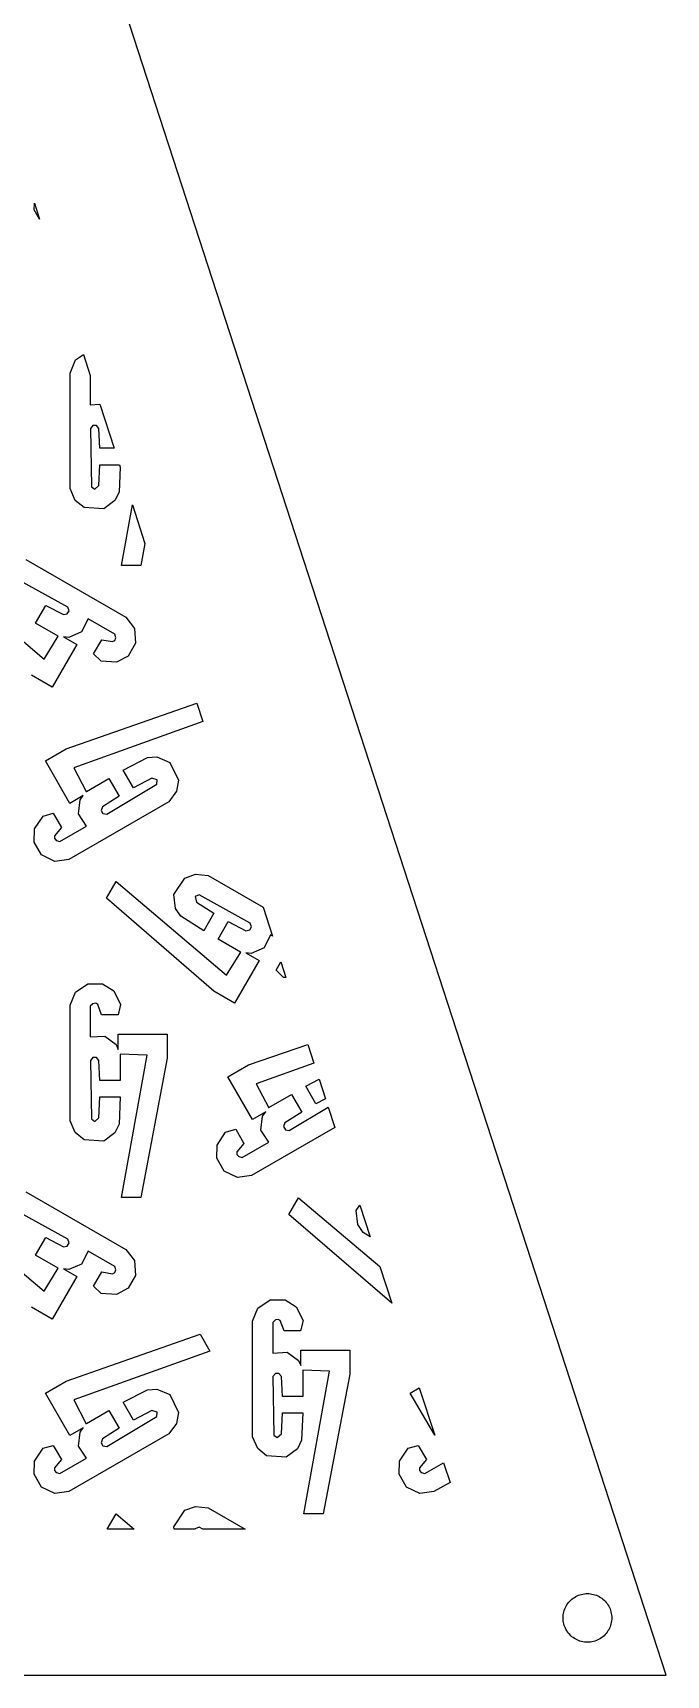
# Model space of a CAD drawing. Header units: metres. Extents: x -75 to 75, y 0 to 231.
# Drawn here: x 22.9 to 75, y 0 to 135 of the extents above; entities that cross this region are included whole.
import ezdxf

# ---------------------------------------------------------------- set-up
doc = ezdxf.new("R2010")
doc.units = ezdxf.units.M

msp = doc.modelspace()

# ---------------------------------------------------------------- linework, layer by layer
for p, q in [((75, 0), (0, 230.826)), ((23.0548, 120.441), (23.0736, 120.98)), ((23.498, 119.674), (23.0548, 120.441)), ((23.0736, 120.98), (23.498, 119.674)), ((26.0051, 107.027), (26.4377, 108.109)), ((26.4377, 108.109), (27.1101, 108.557)), ((27.1101, 108.557), (27.6682, 106.84)), ((26.0051, 97.534), (26.0051, 107.027)), ((27.6682, 106.84), (27.6682, 104.417)), ((27.6682, 104.417), (28.4406, 104.462)), ((28.4406, 104.462), (29.6156, 100.846)), ((27.876, 102.727), (27.6709, 102.481)), ((28.1703, 102.727), (27.876, 102.727)), ((28.3772, 102.478), (28.1703, 102.727)), ((27.6709, 102.481), (27.7528, 97.6791)), ((28.4523, 100.846), (28.3772, 102.478)), ((29.6156, 100.846), (28.4523, 100.846)), ((28.3772, 97.7853), (28.4523, 99.4914)), ((28.4523, 99.4914), (30.0557, 99.4914)), ((30.1225, 99.2861), (30.0339, 97.2466)), ((30.0557, 99.4914), (30.1225, 99.2861)), ((26.4354, 96.5659), (26.0051, 97.534)), ((27.7528, 97.6791), (28.0357, 97.4768)), ((28.0357, 97.4768), (28.3772, 97.7853)), ((30.0339, 97.2466), (29.6851, 96.5489)), ((27.149, 95.9712), (26.4354, 96.5659)), ((28.7709, 95.8632), (27.149, 95.9712)), ((29.6851, 96.5489), (28.7709, 95.8632)), ((30.2243, 91.2155), (31.1245, 96.2021)), ((31.1245, 96.2021), (32.1561, 93.0273)), ((32.1561, 93.0273), (31.8109, 91.2155)), ((14.7803, 91.2073), (23.8609, 83.5246)), ((22.3627, 91.7017), (30.5832, 86.9556)), ((31.8109, 91.2155), (30.2243, 91.2155)), ((25.8133, 87.7864), (21.6138, 90.1164)), ((23.167, 86.4726), (24.0065, 87.9269)), ((24.0065, 87.9269), (25.4572, 87.1753)), ((25.9241, 87.4857), (25.8133, 87.7864)), ((25.0241, 85.4042), (23.167, 86.4726)), ((25.4572, 87.1753), (25.7767, 87.2307)), ((25.7767, 87.2307), (25.9241, 87.4857)), ((27.4905, 86.8201), (26.9559, 85.7535)), ((29.6741, 85.5603), (27.4905, 86.8201)), ((30.5832, 86.9556), (31.3028, 86.04)), ((23.8609, 83.5246), (25.0369, 85.4024)), ((25.0369, 85.4024), (25.0241, 85.4042)), ((25.8943, 85.2998), (25.4503, 85.3525)), ((25.4503, 85.3525), (26.5508, 84.7176)), ((26.9559, 85.7535), (25.8943, 85.2998)), ((27.9341, 83.9362), (28.6066, 85.1016)), ((28.6066, 85.1016), (29.4946, 84.9533)), ((29.4946, 84.9533), (29.67, 85.0504)), ((29.67, 85.0504), (29.7519, 85.2701)), ((29.7519, 85.2701), (29.6741, 85.5603)), ((31.3028, 86.04), (31.3815, 84.8242)), ((26.5508, 84.7176), (24.5329, 81.223)), ((28.5553, 83.3356), (27.9341, 83.9362)), ((30.7695, 83.7645), (29.8196, 83.2591)), ((31.3815, 84.8242), (30.7695, 83.7645)), ((29.8196, 83.2591), (28.5553, 83.3356)), ((24.5329, 81.223), (22.8259, 82.2086)), ((25.6792, 76.1372), (36.4268, 79.8831)), ((36.4268, 79.8831), (36.9101, 78.3958)), ((36.9101, 78.3958), (26.3017, 74.5827)), ((23.9717, 75.1517), (25.6792, 76.1372)), ((25.9895, 71.6571), (23.9717, 75.1517)), ((26.3017, 74.5827), (27.3399, 72.6262)), ((30.3745, 74.3867), (32.3666, 75.4245)), ((31.2144, 72.9333), (30.3745, 74.3867)), ((32.3666, 75.4245), (33.1462, 75.4716)), ((33.1462, 75.4716), (34.1972, 75.0226)), ((34.1972, 75.0226), (34.9146, 73.5646)), ((27.3468, 72.6353), (29.2021, 73.7102)), ((29.0158, 70.7617), (33.1339, 73.2336)), ((29.2021, 73.7102), (30.0412, 72.2563)), ((32.7287, 73.7216), (31.2144, 72.9333)), ((33.1673, 73.5806), (32.7287, 73.7216)), ((33.1339, 73.2336), (33.1673, 73.5806)), ((34.9146, 73.5646), (34.7566, 72.6495)), ((34.1327, 71.7921), (25.9117, 67.0461)), ((27.0895, 72.2925), (25.9895, 71.6571)), ((26.6844, 70.7878), (26.8227, 71.9363)), ((26.8227, 71.9363), (27.0895, 72.2925)), ((27.3399, 72.6262), (27.3468, 72.6353)), ((30.0412, 72.2563), (28.6652, 71.3751)), ((34.7566, 72.6495), (34.1327, 71.7921)), ((23.0923, 69.5569), (23.7904, 70.6134)), ((23.7904, 70.6134), (24.6213, 70.851)), ((24.6213, 70.851), (25.2942, 69.6846)), ((27.3409, 69.7917), (26.6844, 70.7878)), ((28.6652, 71.3751), (28.553, 71.0712)), ((28.553, 71.0712), (28.7, 70.8162)), ((28.7, 70.8162), (29.0158, 70.7617)), ((23.0548, 68.4798), (23.0923, 69.5569)), ((24.7215, 68.9893), (24.7183, 68.7901)), ((25.2942, 69.6846), (24.7215, 68.9893)), ((25.1582, 68.5315), (27.3409, 69.7917)), ((23.6668, 67.42), (23.0548, 68.4798)), ((24.7183, 68.7901), (24.8671, 68.6093)), ((24.8671, 68.6093), (25.1582, 68.5315)), ((24.7595, 66.8799), (23.6668, 67.42)), ((25.9117, 67.0461), (24.7595, 66.8799)), ((28.987, 63.8531), (29.7803, 65.2264)), ((29.7803, 65.2264), (38.8609, 57.5438)), ((34.5323, 64.1626), (35.4364, 65.5125)), ((35.4364, 65.5125), (36.3075, 65.8325)), ((36.3075, 65.8325), (37.3627, 65.7208)), ((37.3627, 65.7208), (41.8749, 63.1157)), ((37.8259, 56.2277), (28.987, 63.8531)), ((34.6692, 63.026), (34.5323, 64.1626)), ((36.6138, 64.1356), (36.2961, 63.9914)), ((36.2961, 63.9914), (36.3931, 63.541)), ((36.3931, 63.541), (37.8333, 62.6231)), ((40.8133, 61.8056), (36.6138, 64.1356)), ((35.099, 62.3764), (34.6692, 63.026)), ((36.9942, 61.1702), (35.099, 62.3764)), ((37.8333, 62.6231), (36.9942, 61.1702)), ((41.8749, 63.1157), (42.6432, 60.7512)), ((38.167, 60.4918), (39.0065, 61.9461)), ((39.0065, 61.9461), (40.4572, 61.1945)), ((40.4572, 61.1945), (40.7767, 61.2498)), ((40.7767, 61.2498), (40.9241, 61.5048)), ((40.9241, 61.5048), (40.8133, 61.8056)), ((42.4905, 60.8392), (41.9559, 59.7726)), ((42.6432, 60.7512), (42.4905, 60.8392)), ((40.0241, 59.4234), (38.167, 60.4918)), ((38.8609, 57.5438), (40.0369, 59.4215)), ((40.0369, 59.4215), (40.0241, 59.4234)), ((41.9559, 59.7726), (40.8943, 59.319)), ((41.5508, 58.7367), (39.5329, 55.2422)), ((40.8943, 59.319), (40.4503, 59.3716)), ((40.4503, 59.3716), (41.5508, 58.7367)), ((42.9341, 57.9553), (43.3292, 58.64)), ((43.3292, 58.64), (43.7506, 57.3429)), ((26.4377, 56.1472), (27.4512, 56.8228)), ((27.4512, 56.8228), (28.6757, 56.8228)), ((28.6757, 56.8228), (29.5889, 56.252)), ((43.5553, 57.3547), (42.9341, 57.9553)), ((43.7506, 57.3429), (43.5553, 57.3547)), ((26.0051, 55.0655), (26.4377, 56.1472)), ((29.5889, 56.252), (30.1547, 55.119)), ((39.5329, 55.2422), (37.8259, 56.2277)), ((26.0051, 45.5724), (26.0051, 55.0655)), ((27.881, 55.1881), (27.6682, 54.9757)), ((27.6682, 54.9757), (27.6682, 52.4553)), ((28.1117, 55.2271), (27.881, 55.1881)), ((28.2829, 55.1241), (28.1117, 55.2271)), ((28.5988, 54.2809), (28.2829, 55.1241)), ((29.9455, 54.2809), (28.5988, 54.2809)), ((30.1547, 55.119), (29.9455, 54.2809)), ((29.9597, 51.4221), (29.9597, 52.6924)), ((29.9597, 52.6924), (33.9949, 52.6924)), ((33.9949, 52.6924), (33.9954, 50.7208)), ((27.6682, 52.4553), (28.8602, 52.5253)), ((28.8602, 52.5253), (29.7839, 51.8323)), ((29.7839, 51.8323), (29.9597, 51.4221)), ((40.6792, 50.1564), (45.5357, 51.849)), ((45.5357, 51.849), (46.0377, 50.3041)), ((27.876, 50.7657), (27.6709, 50.5194)), ((27.6709, 50.5194), (27.7528, 45.7175)), ((28.1703, 50.7657), (27.876, 50.7657)), ((28.3772, 50.5162), (28.1703, 50.7657)), ((28.4523, 48.8843), (28.3772, 50.5162)), ((32.3373, 50.9593), (30.1236, 51.0385)), ((30.1236, 51.0385), (30.1282, 51.028)), ((30.1282, 51.028), (30.1314, 48.8843)), ((30.2243, 39.2538), (32.3373, 50.9593)), ((33.9954, 50.7208), (31.8109, 39.2538)), ((38.9717, 49.1708), (40.6792, 50.1564)), ((46.0377, 50.3041), (41.3017, 48.6018)), ((30.1314, 48.8843), (28.4523, 48.8843)), ((40.9895, 45.6763), (38.9717, 49.1708)), ((41.3017, 48.6018), (42.3399, 46.6454)), ((45.3745, 48.4059), (46.4691, 48.9762)), ((46.4691, 48.9762), (46.9947, 47.3587)), ((28.3772, 45.8237), (28.4523, 47.5298)), ((28.4523, 47.5298), (30.1314, 47.5298)), ((30.1314, 47.5298), (30.0339, 45.2849)), ((42.3468, 46.6545), (44.2021, 47.7293)), ((44.2021, 47.7293), (45.0412, 46.2755)), ((46.2144, 46.9525), (45.3745, 48.4059)), ((46.9947, 47.3587), (46.2144, 46.9525)), ((42.0895, 46.3116), (40.9895, 45.6763)), ((41.6844, 44.807), (41.8227, 45.9555)), ((41.8227, 45.9555), (42.0895, 46.3116)), ((42.3399, 46.6454), (42.3468, 46.6545)), ((45.0412, 46.2755), (43.6652, 45.3943)), ((44.0158, 44.7809), (47.2094, 46.6979)), ((47.2094, 46.6979), (47.7557, 45.0164)), ((26.4354, 44.6042), (26.0051, 45.5724)), ((27.149, 44.0096), (26.4354, 44.6042)), ((27.7528, 45.7175), (28.0357, 45.5151)), ((28.0357, 45.5151), (28.3772, 45.8237)), ((29.6851, 44.5872), (28.7709, 43.9015)), ((30.0339, 45.2849), (29.6851, 44.5872)), ((38.0923, 43.576), (38.7904, 44.6326)), ((38.7904, 44.6326), (39.6213, 44.8701)), ((39.6213, 44.8701), (40.2942, 43.7038)), ((47.7557, 45.0164), (40.9117, 41.0652)), ((42.3409, 43.8109), (41.6844, 44.807)), ((43.6652, 45.3943), (43.553, 45.0903)), ((43.553, 45.0903), (43.7, 44.8354)), ((43.7, 44.8354), (44.0158, 44.7809)), ((28.7709, 43.9015), (27.149, 44.0096)), ((38.0548, 42.4989), (38.0923, 43.576)), ((40.2942, 43.7038), (39.7215, 43.0084)), ((40.1582, 42.5507), (42.3409, 43.8109)), ((38.6668, 41.4392), (38.0548, 42.4989)), ((39.7215, 43.0084), (39.7183, 42.8093)), ((39.7183, 42.8093), (39.8671, 42.6285)), ((39.8671, 42.6285), (40.1582, 42.5507)), ((39.7595, 40.899), (38.6668, 41.4392)), ((40.9117, 41.0652), (39.7595, 40.899)), ((14.7803, 39.2456), (23.8609, 31.563)), ((22.3627, 39.74), (30.5832, 34.9939)), ((31.8109, 39.2538), (30.2243, 39.2538)), ((43.987, 37.8723), (44.7803, 39.2456)), ((44.7803, 39.2456), (51.4697, 33.5861)), ((25.8133, 35.8247), (21.6138, 38.1548)), ((52.449, 30.5721), (43.987, 37.8723)), ((49.5323, 38.1818), (49.8314, 38.6283)), ((49.6692, 37.0451), (49.5323, 38.1818)), ((49.8314, 38.6283), (50.6762, 36.0282)), ((50.099, 36.3956), (49.6692, 37.0451)), ((23.167, 34.511), (24.0065, 35.9653)), ((24.0065, 35.9653), (25.4572, 35.2136)), ((25.4572, 35.2136), (25.7767, 35.269)), ((25.7767, 35.269), (25.9241, 35.524)), ((25.9241, 35.524), (25.8133, 35.8247)), ((50.6762, 36.0282), (50.099, 36.3956)), ((25.0241, 33.4425), (23.167, 34.511)), ((26.9559, 33.7918), (25.8943, 33.3382)), ((27.4905, 34.8584), (26.9559, 33.7918)), ((29.6741, 33.5986), (27.4905, 34.8584)), ((30.5832, 34.9939), (31.3028, 34.0784)), ((31.3028, 34.0784), (31.3815, 32.8625)), ((23.8609, 31.563), (25.0369, 33.4407)), ((26.5508, 32.7559), (24.5329, 29.2613)), ((25.0369, 33.4407), (25.0241, 33.4425)), ((25.8943, 33.3382), (25.4503, 33.3908)), ((25.4503, 33.3908), (26.5508, 32.7559)), ((27.9341, 31.9745), (28.6066, 33.14)), ((28.6066, 33.14), (29.4946, 32.9916)), ((29.4946, 32.9916), (29.67, 33.0887)), ((29.67, 33.0887), (29.7519, 33.3084)), ((29.7519, 33.3084), (29.6741, 33.5986)), ((31.3815, 32.8625), (30.7695, 31.8028)), ((51.4697, 33.5861), (52.449, 30.5721)), ((28.5553, 31.3739), (27.9341, 31.9745)), ((29.8196, 31.2975), (28.5553, 31.3739)), ((30.7695, 31.8028), (29.8196, 31.2975)), ((24.5329, 29.2613), (22.8259, 30.2469)), ((41.0051, 29.0846), (41.4377, 30.1663)), ((41.4377, 30.1663), (42.4512, 30.842)), ((42.4512, 30.842), (43.6757, 30.842)), ((43.6757, 30.842), (44.5889, 30.2711)), ((44.5889, 30.2711), (45.1547, 29.1382)), ((41.0051, 19.5915), (41.0051, 29.0846)), ((42.881, 29.2073), (42.6682, 28.9949)), ((42.6682, 28.9949), (42.6682, 26.4745)), ((43.1117, 29.2462), (42.881, 29.2073)), ((43.2829, 29.1432), (43.1117, 29.2462)), ((43.5988, 28.3), (43.2829, 29.1432)), ((45.1547, 29.1382), (44.9455, 28.3)), ((25.6792, 24.1756), (36.7026, 28.0176)), ((36.7026, 28.0176), (37.495, 26.6443)), ((44.9455, 28.3), (43.5988, 28.3)), ((37.495, 26.6443), (26.3017, 22.621)), ((42.6682, 26.4745), (43.8602, 26.5445)), ((43.8602, 26.5445), (44.7839, 25.8514)), ((44.7839, 25.8514), (44.9597, 25.4413)), ((44.9597, 25.4413), (44.9597, 26.7116)), ((44.9597, 26.7116), (48.9949, 26.7116)), ((48.9949, 26.7116), (48.9954, 24.74)), ((42.876, 24.7849), (42.6709, 24.5386)), ((42.6709, 24.5386), (42.7528, 19.7366)), ((43.1703, 24.7849), (42.876, 24.7849)), ((43.3772, 24.5354), (43.1703, 24.7849)), ((43.4523, 22.9034), (43.3772, 24.5354)), ((47.3373, 24.9785), (45.1236, 25.0577)), ((45.1236, 25.0577), (45.1282, 25.0471)), ((45.1282, 25.0471), (45.1314, 22.9034)), ((45.2243, 13.273), (47.3373, 24.9785)), ((48.9954, 24.74), (46.8109, 13.273)), ((23.9717, 23.19), (25.6792, 24.1756)), ((25.9895, 19.6954), (23.9717, 23.19)), ((30.3745, 22.4251), (32.3666, 23.4628)), ((32.3666, 23.4628), (33.1462, 23.51)), ((33.1462, 23.51), (34.1972, 23.0609)), ((34.1972, 23.0609), (34.9146, 21.6029)), ((53.9717, 23.19), (54.7092, 23.6157)), ((55.9746, 19.7212), (53.9717, 23.19)), ((54.7092, 23.6157), (55.9746, 19.7212)), ((26.3017, 22.621), (27.3399, 20.6645)), ((27.3468, 20.6737), (29.2021, 21.7485)), ((29.2021, 21.7485), (30.0412, 20.2946)), ((31.2144, 20.9717), (30.3745, 22.4251)), ((32.7287, 21.7599), (31.2144, 20.9717)), ((33.1673, 21.619), (32.7287, 21.7599)), ((33.1339, 21.272), (33.1673, 21.619)), ((34.9146, 21.6029), (34.7566, 20.6879)), ((45.1314, 22.9034), (43.4523, 22.9034)), ((27.0895, 20.3308), (25.9895, 19.6954)), ((26.8227, 19.9747), (27.0895, 20.3308)), ((27.3399, 20.6645), (27.3468, 20.6737)), ((30.0412, 20.2946), (28.6652, 19.4135)), ((29.0158, 18.8), (33.1339, 21.272)), ((34.7566, 20.6879), (34.1327, 19.8305)), ((43.3772, 19.8428), (43.4523, 21.5489)), ((43.4523, 21.5489), (45.1314, 21.5489)), ((45.1314, 21.5489), (45.0339, 19.304)), ((34.1327, 19.8305), (25.9117, 15.0844)), ((26.6844, 18.8261), (26.8227, 19.9747)), ((28.6652, 19.4135), (28.553, 19.1095)), ((28.553, 19.1095), (28.7, 18.8545)), ((41.4354, 18.6234), (41.0051, 19.5915)), ((42.7528, 19.7366), (43.0357, 19.5343)), ((43.0357, 19.5343), (43.3772, 19.8428)), ((45.0339, 19.304), (44.6851, 18.6064)), ((23.0548, 16.5181), (23.0923, 17.5952)), ((23.0923, 17.5952), (23.7904, 18.6517)), ((23.7904, 18.6517), (24.6213, 18.8893)), ((24.6213, 18.8893), (25.2942, 17.7229)), ((25.2942, 17.7229), (24.7215, 17.0276)), ((25.1582, 16.5698), (27.3409, 17.83)), ((27.3409, 17.83), (26.6844, 18.8261)), ((28.7, 18.8545), (29.0158, 18.8)), ((42.149, 18.0287), (41.4354, 18.6234)), ((43.7709, 17.9207), (42.149, 18.0287)), ((44.6851, 18.6064), (43.7709, 17.9207)), ((53.0548, 16.5181), (53.0923, 17.5952)), ((53.0923, 17.5952), (53.7904, 18.6517)), ((53.7904, 18.6517), (54.6213, 18.8893)), ((54.6213, 18.8893), (55.2942, 17.7229)), ((55.2942, 17.7229), (54.7215, 17.0276)), ((23.6668, 15.4584), (23.0548, 16.5181)), ((24.7215, 17.0276), (24.7183, 16.8285)), ((24.7183, 16.8285), (24.8671, 16.6476)), ((24.8671, 16.6476), (25.1582, 16.5698)), ((53.6668, 15.4584), (53.0548, 16.5181)), ((54.7215, 17.0276), (54.7183, 16.8285)), ((54.7183, 16.8285), (54.8671, 16.6476)), ((54.8671, 16.6476), (55.1582, 16.5698)), ((55.1582, 16.5698), (56.7079, 17.4646)), ((56.7079, 17.4646), (57.2333, 15.8474)), ((24.7595, 14.9182), (23.6668, 15.4584)), ((25.9117, 15.0844), (24.7595, 14.9182)), ((54.7595, 14.9182), (53.6668, 15.4584)), ((55.9117, 15.0844), (54.7595, 14.9182)), ((57.2333, 15.8474), (55.9117, 15.0844)), ((34.5323, 12.2009), (35.4364, 13.5509)), ((35.4364, 13.5509), (36.3075, 13.8708)), ((36.3075, 13.8708), (37.3627, 13.7592)), ((37.3627, 13.7592), (40.4096, 12)), ((29.0497, 12), (29.7803, 13.2648)), ((29.7803, 13.2648), (31.2752, 12)), ((34.5565, 12), (34.5323, 12.2009)), ((36.6138, 12.1739), (36.2961, 12.0297)), ((36.9272, 12), (36.6138, 12.1739)), ((46.8109, 13.273), (45.2243, 13.273)), ((31.2752, 12), (29.0497, 12)), ((36.3025, 12), (34.5565, 12)), ((36.2961, 12.0297), (36.3025, 12)), ((40.4096, 12), (36.9272, 12)), ((66.6257, 5.32031), (66.6683, 5.43852)), ((66.6683, 5.43852), (66.7182, 5.55383)), ((66.7182, 5.55383), (66.7752, 5.66579)), ((66.7752, 5.66579), (66.8392, 5.77393)), ((66.8392, 5.77393), (66.9098, 5.87784)), ((66.9098, 5.87784), (66.9868, 5.97713)), ((66.9868, 5.97713), (67.0699, 6.07137)), ((67.0699, 6.07137), (67.1588, 6.16022)), ((67.1588, 6.16022), (67.253, 6.2433)), ((67.253, 6.2433), (67.3523, 6.32031)), ((67.3523, 6.32031), (67.4562, 6.39093)), ((67.4562, 6.39093), (67.5643, 6.4549)), ((67.5643, 6.4549), (67.6763, 6.51193)), ((67.6763, 6.51193), (67.7916, 6.56183)), ((67.7916, 6.56183), (67.9098, 6.60439)), ((67.9098, 6.60439), (68.0305, 6.63943)), ((68.0305, 6.63943), (68.1531, 6.66685)), ((68.1531, 6.66685), (68.2772, 6.68651)), ((68.2772, 6.68651), (68.4023, 6.69833)), ((68.4023, 6.69833), (68.5279, 6.70227)), ((68.5279, 6.70227), (68.6534, 6.69833)), ((68.6534, 6.69833), (68.7785, 6.68651)), ((68.7785, 6.68651), (68.9026, 6.66685)), ((68.9026, 6.66685), (69.0252, 6.63943)), ((69.0252, 6.63943), (69.1459, 6.60439)), ((69.1459, 6.60439), (69.2641, 6.56183)), ((69.2641, 6.56183), (69.3794, 6.51193)), ((69.3794, 6.51193), (69.4914, 6.4549)), ((69.4914, 6.4549), (69.5995, 6.39093)), ((69.5995, 6.39093), (69.7034, 6.32031)), ((69.7034, 6.32031), (69.8027, 6.2433)), ((69.8027, 6.2433), (69.897, 6.16022)), ((69.897, 6.16022), (69.9858, 6.07137)), ((69.9858, 6.07137), (70.0689, 5.97713)), ((70.0689, 5.97713), (70.1459, 5.87784)), ((70.1459, 5.87784), (70.2165, 5.77393)), ((70.2165, 5.77393), (70.2805, 5.66579)), ((70.2805, 5.66579), (70.3375, 5.55383)), ((70.3375, 5.55383), (70.3874, 5.43852)), ((70.3874, 5.43852), (70.43, 5.32031)), ((66.5279, 4.70227), (66.5318, 4.82785)), ((66.5318, 4.57669), (66.5279, 4.70227)), ((66.5318, 4.82785), (66.5436, 4.95294)), ((66.5436, 4.45161), (66.5318, 4.57669)), ((66.5436, 4.95294), (66.5633, 5.07704)), ((66.5633, 4.32751), (66.5436, 4.45161)), ((66.5633, 5.07704), (66.5907, 5.19966)), ((66.5907, 4.2049), (66.5633, 4.32751)), ((66.5907, 5.19966), (66.6257, 5.32031)), ((66.6257, 4.08424), (66.5907, 4.2049)), ((66.6683, 3.96602), (66.6257, 4.08424)), ((70.43, 4.08424), (70.3874, 3.96602)), ((70.43, 5.32031), (70.465, 5.19966)), ((70.465, 4.2049), (70.43, 4.08424)), ((70.465, 5.19966), (70.4924, 5.07704)), ((70.4924, 4.32751), (70.465, 4.2049)), ((70.4924, 5.07704), (70.5121, 4.95294)), ((70.5121, 4.45161), (70.4924, 4.32751)), ((70.5121, 4.95294), (70.5239, 4.82785)), ((70.5239, 4.57669), (70.5121, 4.45161)), ((70.5239, 4.82785), (70.5279, 4.70227)), ((70.5279, 4.70227), (70.5239, 4.57669)), ((66.7182, 3.85072), (66.6683, 3.96602)), ((66.7752, 3.73877), (66.7182, 3.85072)), ((66.8392, 3.63062), (66.7752, 3.73877)), ((66.9098, 3.5267), (66.8392, 3.63062)), ((66.9868, 3.42743), (66.9098, 3.5267)), ((67.0699, 3.33318), (66.9868, 3.42743)), ((67.1588, 3.24434), (67.0699, 3.33318)), ((67.253, 3.16125), (67.1588, 3.24434)), ((67.3523, 3.08424), (67.253, 3.16125)), ((67.4562, 3.01363), (67.3523, 3.08424)), ((67.5643, 2.94966), (67.4562, 3.01363)), ((67.6763, 2.89262), (67.5643, 2.94966)), ((67.7916, 2.84273), (67.6763, 2.89262)), ((67.9098, 2.80016), (67.7916, 2.84273)), ((68.0305, 2.76511), (67.9098, 2.80016)), ((68.1531, 2.7377), (68.0305, 2.76511)), ((68.2772, 2.71805), (68.1531, 2.7377)), ((68.4023, 2.70622), (68.2772, 2.71805)), ((68.5279, 2.70227), (68.4023, 2.70622)), ((68.6534, 2.70622), (68.5279, 2.70227)), ((68.7785, 2.71805), (68.6534, 2.70622)), ((68.9026, 2.7377), (68.7785, 2.71805)), ((69.0252, 2.76511), (68.9026, 2.7377)), ((69.1459, 2.80016), (69.0252, 2.76511)), ((69.2641, 2.84273), (69.1459, 2.80016)), ((69.3794, 2.89262), (69.2641, 2.84273)), ((69.4914, 2.94966), (69.3794, 2.89262)), ((69.5995, 3.01363), (69.4914, 2.94966)), ((69.7034, 3.08424), (69.5995, 3.01363)), ((69.8027, 3.16125), (69.7034, 3.08424)), ((69.897, 3.24434), (69.8027, 3.16125)), ((69.9858, 3.33318), (69.897, 3.24434)), ((70.0689, 3.42743), (69.9858, 3.33318)), ((70.1459, 3.5267), (70.0689, 3.42743)), ((70.2165, 3.63062), (70.1459, 3.5267)), ((70.2805, 3.73877), (70.2165, 3.63062)), ((70.3375, 3.85072), (70.2805, 3.73877)), ((70.3874, 3.96602), (70.3375, 3.85072)), ((-75, 0), (75, 0))]:
    msp.add_line(p, q)

doc.saveas('drawing.dxf')
